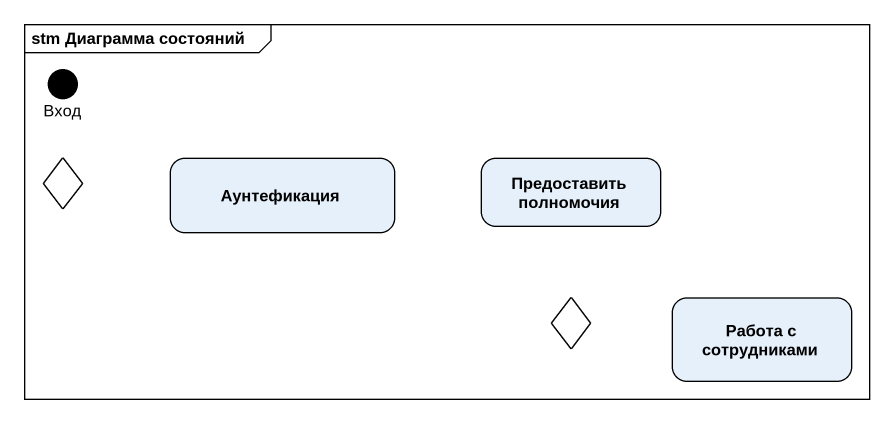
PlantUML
@startuml
mainframe stm Диаграмма состояний
hide empty description
state Вход <<start>>
state choice1 <<choice>>
state Аунтефикация
state "Предоставить полномочия" as Предоставить_полномочия
state choice2 <<choice>>
state "Работа с сотрудниками" as Работа_с_сотрудниками
@enduml
